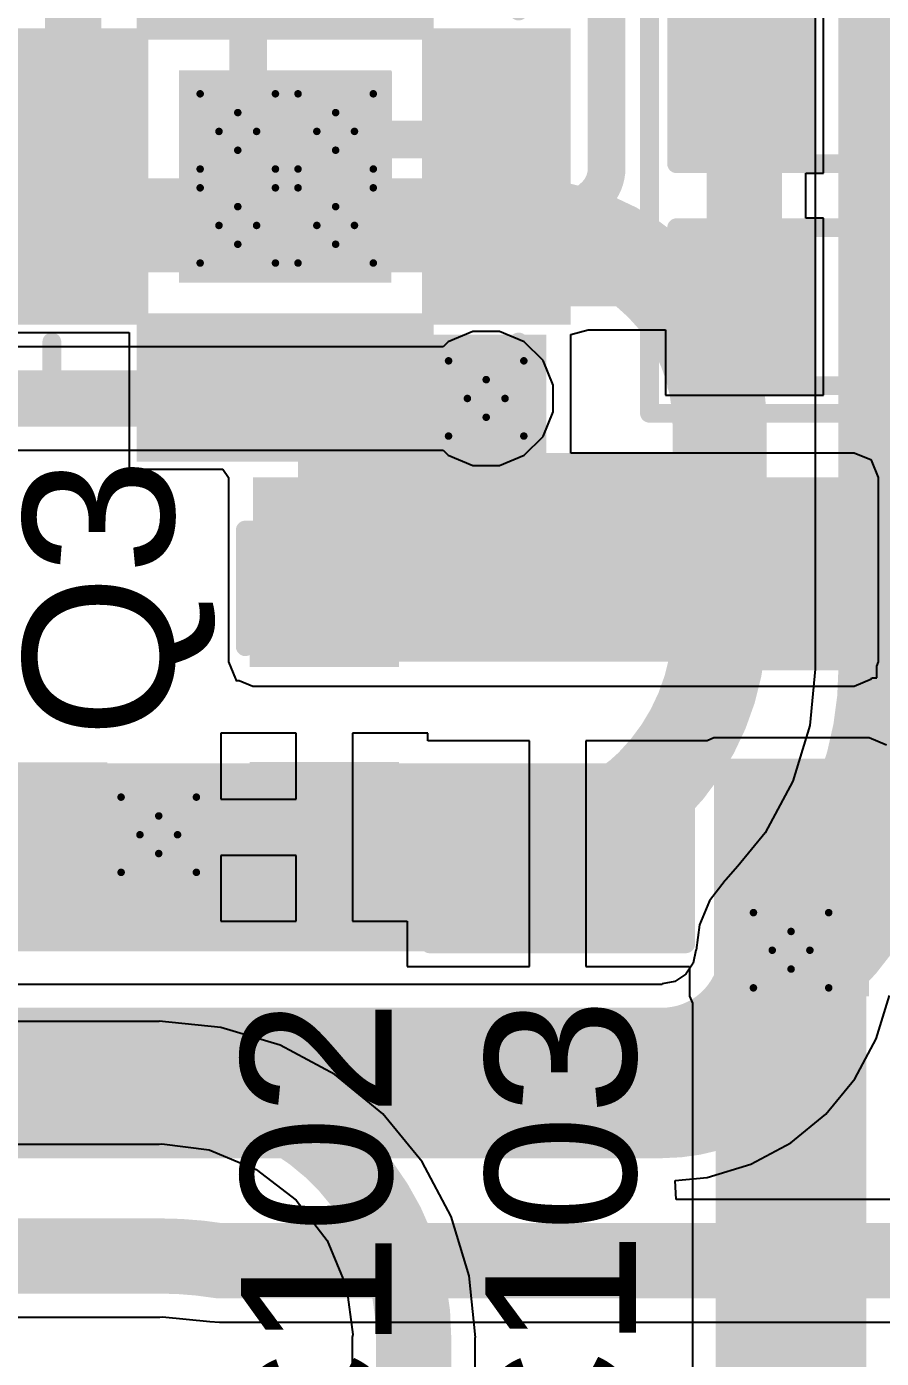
# Model space of a CAD drawing. Header units: inches. Extents: x -5 to 426, y -53 to 116.
# Drawn here: x 38.13 to 43.9, y -18.04 to -9.05 of the extents above; entities that cross this region are included whole.
import ezdxf

# ---------------------------------------------------------------- set-up
doc = ezdxf.new("R2010")
doc.units = ezdxf.units.IN
for name, color, linetype in [('Board Outline', 216, 'Continuous'), ('Bottom Layer', 5, 'Continuous'), ('Drill Drawing', 1, 'Continuous'), ('Top Layer', 1, 'Continuous'), ('Top Overlay', 2, 'Continuous'), ('Top Paste', 8, 'Continuous'), ('Top Solder', 216, 'Continuous'), ('Via Holes', 16, 'Continuous')]:
    doc.layers.add(name, color=color, linetype=linetype)
doc.styles.add('Arial', font='', dxfattribs={"height": 0.2})
doc.styles.get('Arial').set_extended_font_data('Arial')

# ---------------------------------------------------------------- blocks, each defined once
blk = doc.blocks.new('R___0603_9')
at = {"layer": 'Top Layer'}
for points in [[(-0.381, 0.4445), (-0.381, -0.4445), (-1.143, -0.4445), (-1.143, 0.4445)], [(1.143, 0.4445), (1.143, -0.4445), (0.381, -0.4445), (0.381, 0.4445)]]:
    blk.add_hatch(color=1, dxfattribs=at).paths.add_polyline_path(points)
at = {"layer": 'Top Paste'}
for points in [[(-0.381, 0.4445), (-0.381, -0.4445), (-1.143, -0.4445), (-1.143, 0.4445)], [(1.143, 0.4445), (1.143, -0.4445), (0.381, -0.4445), (0.381, 0.4445)]]:
    blk.add_hatch(color=8, dxfattribs=at).paths.add_polyline_path(points)
at = {"layer": 'Top Solder'}
for points in [[(-0.2794, 0.5461), (-0.2794, -0.5461), (-1.2446, -0.5461), (-1.2446, 0.5461)], [(1.2446, 0.5461), (1.2446, -0.5461), (0.2794, -0.5461), (0.2794, 0.5461)]]:
    blk.add_hatch(color=216, dxfattribs=at).paths.add_polyline_path(points)
at = {"layer": 'Top Overlay', "const_width": 0.127}
for points in [[(-1.2192, -0.5334), (-1.2192, 0.5334)], [(-1.2192, 0.5334), (1.2192, 0.5334)], [(1.2192, -0.5334), (1.2192, 0.5334)], [(-1.2192, -0.5334), (1.2192, -0.5334)]]:
    blk.add_lwpolyline(points, dxfattribs=at)
at = {"layer": 'Top Overlay', "const_width": 0.0635}
for points in [[(-1.25095, 0.5334, 1), (-1.18745, 0.5334, 1)], [(-1.25095, 0.5334, 1), (-1.18745, 0.5334, 1)], [(1.18745, 0.5334, 1), (1.25095, 0.5334, 1)], [(1.18745, 0.5334, 1), (1.25095, 0.5334, 1)], [(-1.25095, -0.5334, 1), (-1.18745, -0.5334, 1)], [(-1.25095, -0.5334, 1), (-1.18745, -0.5334, 1)], [(1.18745, -0.5334, 1), (1.25095, -0.5334, 1)], [(1.18745, -0.5334, 1), (1.25095, -0.5334, 1)]]:
    blk.add_lwpolyline(points, format="xyb", close=True, dxfattribs=at)
blk = doc.blocks.new('R___0603_10')
at = {"layer": 'Top Layer'}
for points in [[(-0.381, 0.4445), (-0.381, -0.4445), (-1.143, -0.4445), (-1.143, 0.4445)], [(1.143, 0.4445), (1.143, -0.4445), (0.381, -0.4445), (0.381, 0.4445)]]:
    blk.add_hatch(color=1, dxfattribs=at).paths.add_polyline_path(points)
at = {"layer": 'Top Paste'}
for points in [[(-0.381, 0.4445), (-0.381, -0.4445), (-1.143, -0.4445), (-1.143, 0.4445)], [(1.143, 0.4445), (1.143, -0.4445), (0.381, -0.4445), (0.381, 0.4445)]]:
    blk.add_hatch(color=8, dxfattribs=at).paths.add_polyline_path(points)
at = {"layer": 'Top Solder'}
for points in [[(-0.2794, 0.5461), (-0.2794, -0.5461), (-1.2446, -0.5461), (-1.2446, 0.5461)], [(1.2446, 0.5461), (1.2446, -0.5461), (0.2794, -0.5461), (0.2794, 0.5461)]]:
    blk.add_hatch(color=216, dxfattribs=at).paths.add_polyline_path(points)
at = {"layer": 'Top Overlay', "const_width": 0.127}
for points in [[(-1.2192, -0.5334), (-1.2192, 0.5334)], [(-1.2192, 0.5334), (1.2192, 0.5334)], [(1.2192, -0.5334), (1.2192, 0.5334)], [(-1.2192, -0.5334), (1.2192, -0.5334)]]:
    blk.add_lwpolyline(points, dxfattribs=at)
at = {"layer": 'Top Overlay', "const_width": 0.0635}
for points in [[(-1.25095, 0.5334, 1), (-1.18745, 0.5334, 1)], [(-1.25095, 0.5334, 1), (-1.18745, 0.5334, 1)], [(1.18745, 0.5334, 1), (1.25095, 0.5334, 1)], [(1.18745, 0.5334, 1), (1.25095, 0.5334, 1)], [(-1.25095, -0.5334, 1), (-1.18745, -0.5334, 1)], [(-1.25095, -0.5334, 1), (-1.18745, -0.5334, 1)], [(1.18745, -0.5334, 1), (1.25095, -0.5334, 1)], [(1.18745, -0.5334, 1), (1.25095, -0.5334, 1)]]:
    blk.add_lwpolyline(points, format="xyb", close=True, dxfattribs=at)
blk = doc.blocks.new('TQFN_16_EP_3_3__49')
at = {"layer": 'Top Layer'}
for points in [[(-0.6, 1.825), (-0.6, 1.025), (-0.9, 1.025), (-0.9, 1.825)], [(-0.1, 1.825), (-0.1, 1.025), (-0.4, 1.025), (-0.4, 1.825)], [(0.4, 1.825), (0.4, 1.025), (0.1, 1.025), (0.1, 1.825)], [(0.9, 1.825), (0.9, 1.025), (0.6, 1.025), (0.6, 1.825)], [(-1.825, 0.9), (-1.025, 0.9), (-1.025, 0.6), (-1.825, 0.6)], [(1.025, 0.9), (1.825, 0.9), (1.825, 0.6), (1.025, 0.6)], [(-0.615, 0.615), (0.615, 0.615), (0.615, -0.615), (-0.615, -0.615)], [(-1.825, 0.4), (-1.025, 0.4), (-1.025, 0.1), (-1.825, 0.1)], [(1.025, 0.4), (1.825, 0.4), (1.825, 0.1), (1.025, 0.1)], [(-1.825, -0.1), (-1.025, -0.1), (-1.025, -0.4), (-1.825, -0.4)], [(1.025, -0.1), (1.825, -0.1), (1.825, -0.4), (1.025, -0.4)], [(-1.825, -0.6), (-1.025, -0.6), (-1.025, -0.9), (-1.825, -0.9)], [(1.025, -0.6), (1.825, -0.6), (1.825, -0.9), (1.025, -0.9)], [(-0.9, -1.825), (-0.9, -1.025), (-0.6, -1.025), (-0.6, -1.825)], [(-0.4, -1.825), (-0.4, -1.025), (-0.1, -1.025), (-0.1, -1.825)], [(0.1, -1.825), (0.1, -1.025), (0.4, -1.025), (0.4, -1.825)], [(0.6, -1.825), (0.6, -1.025), (0.9, -1.025), (0.9, -1.825)]]:
    blk.add_hatch(color=1, dxfattribs=at).paths.add_polyline_path(points)
at = {"layer": 'Top Paste'}
for points in [[(-0.6, 1.825), (-0.6, 1.025), (-0.9, 1.025), (-0.9, 1.825)], [(-0.1, 1.825), (-0.1, 1.025), (-0.4, 1.025), (-0.4, 1.825)], [(0.4, 1.825), (0.4, 1.025), (0.1, 1.025), (0.1, 1.825)], [(0.9, 1.825), (0.9, 1.025), (0.6, 1.025), (0.6, 1.825)], [(-1.825, 0.9), (-1.025, 0.9), (-1.025, 0.6), (-1.825, 0.6)], [(1.025, 0.9), (1.825, 0.9), (1.825, 0.6), (1.025, 0.6)], [(-0.615, 0.615), (0.615, 0.615), (0.615, -0.615), (-0.615, -0.615)], [(-1.825, 0.4), (-1.025, 0.4), (-1.025, 0.1), (-1.825, 0.1)], [(1.025, 0.4), (1.825, 0.4), (1.825, 0.1), (1.025, 0.1)], [(-1.825, -0.1), (-1.025, -0.1), (-1.025, -0.4), (-1.825, -0.4)], [(1.025, -0.1), (1.825, -0.1), (1.825, -0.4), (1.025, -0.4)], [(-1.825, -0.6), (-1.025, -0.6), (-1.025, -0.9), (-1.825, -0.9)], [(1.025, -0.6), (1.825, -0.6), (1.825, -0.9), (1.025, -0.9)], [(-0.9, -1.825), (-0.9, -1.025), (-0.6, -1.025), (-0.6, -1.825)], [(-0.4, -1.825), (-0.4, -1.025), (-0.1, -1.025), (-0.1, -1.825)], [(0.1, -1.825), (0.1, -1.025), (0.4, -1.025), (0.4, -1.825)], [(0.6, -1.825), (0.6, -1.025), (0.9, -1.025), (0.9, -1.825)]]:
    blk.add_hatch(color=8, dxfattribs=at).paths.add_polyline_path(points)
at = {"layer": 'Top Solder'}
for points in [[(-0.4984, 1.9266), (-0.4984, 0.9234), (-1.0016, 0.9234), (-1.0016, 1.9266)], [(0.0016, 1.9266), (0.0016, 0.9234), (-0.5016, 0.9234), (-0.5016, 1.9266)], [(0.5016, 1.9266), (0.5016, 0.9234), (-0.0016, 0.9234), (-0.0016, 1.9266)], [(1.0016, 1.9266), (1.0016, 0.9234), (0.4984, 0.9234), (0.4984, 1.9266)], [(-1.9266, 1.0016), (-0.9234, 1.0016), (-0.9234, 0.4984), (-1.9266, 0.4984)], [(0.9234, 1.0016), (1.9266, 1.0016), (1.9266, 0.4984), (0.9234, 0.4984)], [(-0.7166, 0.7166), (0.7166, 0.7166), (0.7166, -0.7166), (-0.7166, -0.7166)], [(-1.9266, 0.5016), (-0.9234, 0.5016), (-0.9234, -0.0016), (-1.9266, -0.0016)], [(0.9234, 0.5016), (1.9266, 0.5016), (1.9266, -0.0016), (0.9234, -0.0016)], [(-1.9266, 0.0016), (-0.9234, 0.0016), (-0.9234, -0.5016), (-1.9266, -0.5016)], [(0.9234, 0.0016), (1.9266, 0.0016), (1.9266, -0.5016), (0.9234, -0.5016)], [(-1.9266, -0.4984), (-0.9234, -0.4984), (-0.9234, -1.0016), (-1.9266, -1.0016)], [(0.9234, -0.4984), (1.9266, -0.4984), (1.9266, -1.0016), (0.9234, -1.0016)], [(-1.0016, -1.9266), (-1.0016, -0.9234), (-0.4984, -0.9234), (-0.4984, -1.9266)], [(-0.5016, -1.9266), (-0.5016, -0.9234), (0.0016, -0.9234), (0.0016, -1.9266)], [(-0.0016, -1.9266), (-0.0016, -0.9234), (0.5016, -0.9234), (0.5016, -1.9266)], [(0.4984, -1.9266), (0.4984, -0.9234), (1.0016, -0.9234), (1.0016, -1.9266)]]:
    blk.add_hatch(color=216, dxfattribs=at).paths.add_polyline_path(points)
at = {"layer": 'Top Overlay', "const_width": 0.127}
for points in [[(-1.5748, 1.1176), (-1.5748, 1.5748)], [(-1.5748, 1.5748), (-1.143, 1.5748)], [(1.143, 1.5748), (1.5748, 1.5748)], [(1.5748, 1.1176), (1.5748, 1.5748)], [(-2.1082, 0.9144), (-1.9812, 0.7874)], [(-2.1082, 0.6604), (-2.1082, 0.9144)], [(-2.1082, 0.6604), (-1.9812, 0.7874)], [(-1.5748, -1.5748), (-1.5748, -1.1176)], [(1.5748, -1.5748), (1.5748, -1.1176)], [(-1.5748, -1.5748), (-1.143, -1.5748)], [(1.143, -1.5748), (1.5748, -1.5748)]]:
    blk.add_lwpolyline(points, dxfattribs=at)
at = {"layer": 'Top Overlay', "const_width": 0.0635}
for points in [[(-1.6065, 1.5748, 1), (-1.5431, 1.5748, 1)], [(-1.6065, 1.5748, 1), (-1.5431, 1.5748, 1)], [(-1.1747, 1.5748, 1), (-1.1113, 1.5748, 1)], [(1.1113, 1.5748, 1), (1.1748, 1.5748, 1)], [(1.5431, 1.5748, 1), (1.6066, 1.5748, 1)], [(1.5431, 1.5748, 1), (1.6066, 1.5748, 1)], [(-1.6065, 1.1176, 1), (-1.5431, 1.1176, 1)], [(1.5431, 1.1176, 1), (1.6066, 1.1176, 1)], [(-2.1399, 0.9144, 1), (-2.0764, 0.9144, 1)], [(-2.1399, 0.9144, 1), (-2.0764, 0.9144, 1)], [(-2.013, 0.7874, 1), (-1.9494, 0.7874, 1)], [(-2.013, 0.7874, 1), (-1.9494, 0.7874, 1)], [(-2.1399, 0.6604, 1), (-2.0764, 0.6604, 1)], [(-2.1399, 0.6604, 1), (-2.0764, 0.6604, 1)], [(-1.6065, -1.1176, 1), (-1.5431, -1.1176, 1)], [(1.5431, -1.1176, 1), (1.6066, -1.1176, 1)], [(-1.6065, -1.5748, 1), (-1.5431, -1.5748, 1)], [(-1.6065, -1.5748, 1), (-1.5431, -1.5748, 1)], [(-1.1747, -1.5748, 1), (-1.1113, -1.5748, 1)], [(1.1113, -1.5748, 1), (1.1748, -1.5748, 1)], [(1.5431, -1.5748, 1), (1.6066, -1.5748, 1)], [(1.5431, -1.5748, 1), (1.6066, -1.5748, 1)]]:
    blk.add_lwpolyline(points, format="xyb", close=True, dxfattribs=at)
blk = doc.blocks.new('IND_0603__1608_M_______60')
at = {"layer": 'Top Layer'}
for points in [[(-1, 0.4), (-0.4, 0.4), (-0.4, -0.4), (-1, -0.4)], [(0.4, 0.4), (1, 0.4), (1, -0.4), (0.4, -0.4)]]:
    blk.add_hatch(color=1, dxfattribs=at).paths.add_polyline_path(points)
at = {"layer": 'Top Paste'}
for points in [[(-1, 0.4), (-0.4, 0.4), (-0.4, -0.4), (-1, -0.4)], [(0.4, 0.4), (1, 0.4), (1, -0.4), (0.4, -0.4)]]:
    blk.add_hatch(color=8, dxfattribs=at).paths.add_polyline_path(points)
at = {"layer": 'Top Solder'}
for points in [[(-1.1016, 0.5016), (-0.2984, 0.5016), (-0.2984, -0.5016), (-1.1016, -0.5016)], [(0.2984, 0.5016), (1.1016, 0.5016), (1.1016, -0.5016), (0.2984, -0.5016)]]:
    blk.add_hatch(color=216, dxfattribs=at).paths.add_polyline_path(points)
at = {"layer": 'Top Overlay', "const_width": 0.127}
for points in [[(-0.2032, 0.4572), (0.2286, 0.4572)], [(-0.2032, -0.4572), (0.2286, -0.4572)]]:
    blk.add_lwpolyline(points, dxfattribs=at)
at = {"layer": 'Top Overlay', "const_width": 0.0635}
for points in [[(-0.2349, 0.4572, 1), (-0.1714, 0.4572, 1)], [(0.1968, 0.4572, 1), (0.2604, 0.4572, 1)], [(-0.2349, -0.4572, 1), (-0.1714, -0.4572, 1)], [(0.1968, -0.4572, 1), (0.2604, -0.4572, 1)]]:
    blk.add_lwpolyline(points, format="xyb", close=True, dxfattribs=at)
blk = doc.blocks.new('C___0805_62')
at = {"layer": 'Top Layer'}
for points in [[(-1.524, 0.762), (-0.508, 0.762), (-0.508, -0.762), (-1.524, -0.762)], [(0.508, 0.762), (1.524, 0.762), (1.524, -0.762), (0.508, -0.762)]]:
    blk.add_hatch(color=1, dxfattribs=at).paths.add_polyline_path(points)
at = {"layer": 'Top Paste'}
for points in [[(-1.524, 0.762), (-0.508, 0.762), (-0.508, -0.762), (-1.524, -0.762)], [(0.508, 0.762), (1.524, 0.762), (1.524, -0.762), (0.508, -0.762)]]:
    blk.add_hatch(color=8, dxfattribs=at).paths.add_polyline_path(points)
at = {"layer": 'Top Solder'}
for points in [[(-1.594, 0.832), (-0.438, 0.832), (-0.438, -0.832), (-1.594, -0.832)], [(0.438, 0.832), (1.594, 0.832), (1.594, -0.832), (0.438, -0.832)]]:
    blk.add_hatch(color=216, dxfattribs=at).paths.add_polyline_path(points)
at = {"layer": 'Top Overlay', "const_width": 0.127}
for points in [[(-1.6256, 0.8636), (-0.6096, 0.8636)], [(-1.6256, 0.8636), (-1.6256, -0.8636)], [(0.6096, 0.8636), (1.6256, 0.8636)], [(1.6256, 0.8636), (1.6256, -0.8636)], [(-1.6256, -0.8636), (-0.6096, -0.8636)], [(0.6096, -0.8636), (1.6256, -0.8636)]]:
    blk.add_lwpolyline(points, dxfattribs=at)
at = {"layer": 'Top Overlay', "const_width": 0.0635}
for points in [[(-1.6574, 0.8636, 1), (-1.5938, 0.8636, 1)], [(-1.6574, 0.8636, 1), (-1.5938, 0.8636, 1)], [(-0.6413, 0.8636, 1), (-0.5778, 0.8636, 1)], [(0.5778, 0.8636, 1), (0.6413, 0.8636, 1)], [(1.5938, 0.8636, 1), (1.6574, 0.8636, 1)], [(1.5938, 0.8636, 1), (1.6574, 0.8636, 1)], [(-1.6574, -0.8636, 1), (-1.5938, -0.8636, 1)], [(-1.6574, -0.8636, 1), (-1.5938, -0.8636, 1)], [(-0.6413, -0.8636, 1), (-0.5778, -0.8636, 1)], [(0.5778, -0.8636, 1), (0.6413, -0.8636, 1)], [(1.5938, -0.8636, 1), (1.6574, -0.8636, 1)], [(1.5938, -0.8636, 1), (1.6574, -0.8636, 1)]]:
    blk.add_lwpolyline(points, format="xyb", close=True, dxfattribs=at)
blk = doc.blocks.new('C___0603_63')
at = {"layer": 'Top Layer'}
for points in [[(-0.381, 0.4445), (-0.381, -0.4445), (-1.143, -0.4445), (-1.143, 0.4445)], [(1.143, 0.4445), (1.143, -0.4445), (0.381, -0.4445), (0.381, 0.4445)]]:
    blk.add_hatch(color=1, dxfattribs=at).paths.add_polyline_path(points)
at = {"layer": 'Top Paste'}
for points in [[(-0.381, 0.4445), (-0.381, -0.4445), (-1.143, -0.4445), (-1.143, 0.4445)], [(1.143, 0.4445), (1.143, -0.4445), (0.381, -0.4445), (0.381, 0.4445)]]:
    blk.add_hatch(color=8, dxfattribs=at).paths.add_polyline_path(points)
at = {"layer": 'Top Solder'}
for points in [[(-0.321, 0.5045), (-0.321, -0.5045), (-1.203, -0.5045), (-1.203, 0.5045)], [(1.203, 0.5045), (1.203, -0.5045), (0.321, -0.5045), (0.321, 0.5045)]]:
    blk.add_hatch(color=216, dxfattribs=at).paths.add_polyline_path(points)
at = {"layer": 'Top Overlay', "const_width": 0.127}
for points in [[(-1.2446, 0.5334), (-1.2446, -0.5334)], [(-1.2446, 0.5334), (-0.4572, 0.5334)], [(0.4572, 0.5334), (1.2446, 0.5334)], [(1.2446, 0.5334), (1.2446, -0.5334)], [(-1.2446, -0.5334), (-0.4572, -0.5334)], [(0.4572, -0.5334), (1.2446, -0.5334)]]:
    blk.add_lwpolyline(points, dxfattribs=at)
at = {"layer": 'Top Overlay', "const_width": 0.0635}
for points in [[(-1.2764, 0.5334, 1), (-1.2128, 0.5334, 1)], [(-1.2764, 0.5334, 1), (-1.2128, 0.5334, 1)], [(-0.4889, 0.5334, 1), (-0.4254, 0.5334, 1)], [(0.4254, 0.5334, 1), (0.4889, 0.5334, 1)], [(1.2128, 0.5334, 1), (1.2764, 0.5334, 1)], [(1.2128, 0.5334, 1), (1.2764, 0.5334, 1)], [(-1.2764, -0.5334, 1), (-1.2128, -0.5334, 1)], [(-1.2764, -0.5334, 1), (-1.2128, -0.5334, 1)], [(-0.4889, -0.5334, 1), (-0.4254, -0.5334, 1)], [(0.4254, -0.5334, 1), (0.4889, -0.5334, 1)], [(1.2128, -0.5334, 1), (1.2764, -0.5334, 1)], [(1.2128, -0.5334, 1), (1.2764, -0.5334, 1)]]:
    blk.add_lwpolyline(points, format="xyb", close=True, dxfattribs=at)

msp = doc.modelspace()

# ---------------------------------------------------------------- hatches: boundary and pattern name
at = {"layer": 'Bottom Layer'}
msp.add_hatch(color=5, dxfattribs=at).paths.add_polyline_path([(39.2501, -10.6946), (40.5963, -10.6946), (40.5963, -9.3484), (39.2501, -9.3484)])
h = msp.add_hatch(color=5, dxfattribs=at)
edge = h.paths.add_edge_path()
edge.add_arc((39.5549, -9.7548), 0.3, 0, 360)
h = msp.add_hatch(color=5, dxfattribs=at)
edge = h.paths.add_edge_path()
edge.add_arc((40.2153, -9.7548), 0.3, 0, 360)
h = msp.add_hatch(color=5, dxfattribs=at)
edge = h.paths.add_edge_path()
edge.add_arc((39.5549, -10.3898), 0.3, 0, 360)
h = msp.add_hatch(color=5, dxfattribs=at)
edge = h.paths.add_edge_path()
edge.add_arc((40.2153, -10.3898), 0.3, 0, 360)
h = msp.add_hatch(color=5, dxfattribs=at)
edge = h.paths.add_edge_path()
edge.add_arc((41.2313, -11.5582), 0.3, 0, 360)
h = msp.add_hatch(color=5, dxfattribs=at)
edge = h.paths.add_edge_path()
edge.add_arc((39.0215, -14.5046), 0.3, 0, 360)
h = msp.add_hatch(color=5, dxfattribs=at)
edge = h.paths.add_edge_path()
edge.add_arc((43.2887, -15.2847), 0.3, 0, 360)
at = {"layer": 'Top Layer'}
h = msp.add_hatch(color=1, dxfattribs=at)
edge = h.paths.add_edge_path()
edge.add_arc((39.5549, -9.7548), 0.3, 0, 360)
h = msp.add_hatch(color=1, dxfattribs=at)
edge = h.paths.add_edge_path()
edge.add_arc((40.2153, -9.7548), 0.3, 0, 360)
h = msp.add_hatch(color=1, dxfattribs=at)
edge = h.paths.add_edge_path()
edge.add_arc((39.5549, -10.3898), 0.3, 0, 360)
h = msp.add_hatch(color=1, dxfattribs=at)
edge = h.paths.add_edge_path()
edge.add_arc((40.2153, -10.3898), 0.3, 0, 360)
for points in [[(39.9613, -13.3362), (41.6377, -13.3362), (41.6377, -11.1264), (39.9613, -11.1264)], [(43.7141, -13.3362), (43.7141, -12.0916), (39.6565, -12.0916), (39.6565, -13.3362)], [(38.6747, -15.2847), (38.6747, -14.0147), (36.6339, -14.0147), (36.6339, -15.2847)], [(42.5013, -15.292), (42.5013, -14.022), (37.2435, -14.022), (37.2435, -15.292)], [(42.7685, -15.5956), (43.815, -15.5956), (43.815, -14.0156), (42.7685, -14.0156)]]:
    msp.add_hatch(color=1, dxfattribs=at).paths.add_polyline_path(points)
h = msp.add_hatch(color=1, dxfattribs=at)
edge = h.paths.add_edge_path()
edge.add_arc((41.2313, -11.5582), 0.3, 0, 360)
h = msp.add_hatch(color=1, dxfattribs=at)
edge = h.paths.add_edge_path()
edge.add_arc((39.0215, -14.5046), 0.3, 0, 360)
h = msp.add_hatch(color=1, dxfattribs=at)
edge = h.paths.add_edge_path()
edge.add_arc((43.2887, -15.2847), 0.3, 0, 360)
at = {"layer": 'Via Holes'}
h = msp.add_hatch(color=7, dxfattribs=at)
edge = h.paths.add_edge_path()
edge.add_arc((39.5549, -9.7548), 0.15, 0, 360)
h = msp.add_hatch(color=7, dxfattribs=at)
edge = h.paths.add_edge_path()
edge.add_arc((40.2153, -9.7548), 0.15, 0, 360)
h = msp.add_hatch(color=7, dxfattribs=at)
edge = h.paths.add_edge_path()
edge.add_arc((39.5549, -10.3898), 0.15, 0, 360)
h = msp.add_hatch(color=7, dxfattribs=at)
edge = h.paths.add_edge_path()
edge.add_arc((40.2153, -10.3898), 0.15, 0, 360)
h = msp.add_hatch(color=7, dxfattribs=at)
edge = h.paths.add_edge_path()
edge.add_arc((41.2313, -11.5582), 0.15, 0, 360)
h = msp.add_hatch(color=7, dxfattribs=at)
edge = h.paths.add_edge_path()
edge.add_arc((39.0215, -14.5046), 0.15, 0, 360)
h = msp.add_hatch(color=7, dxfattribs=at)
edge = h.paths.add_edge_path()
edge.add_arc((43.2887, -15.2847), 0.15, 0, 360)

# ---------------------------------------------------------------- linework, layer by layer
at = {"layer": 'Board Outline', "const_width": 0.254}
msp.add_lwpolyline([(49.7725, 6.3481, -1.144567), (-0.2979, -38.4414)], format="xyb", dxfattribs=at)
at = {"layer": 'Bottom Layer'}
for p, q in [((43.4506, -8.4091), (43.4506, -13.374)), ((41.1413, -11.1058), (40.975, -11.1747)), ((41.3213, -11.1058), (41.1413, -11.1058)), ((41.4875, -11.1747), (41.3213, -11.1058)), ((40.9411, -11.2086), (36.4713, -11.2086)), ((40.975, -11.1747), (40.9411, -11.2086)), ((41.6148, -11.3019), (41.4875, -11.1747)), ((41.6837, -11.4682), (41.6148, -11.3019)), ((41.6837, -11.6482), (41.6837, -11.4682)), ((41.6148, -11.8144), (41.6837, -11.6482)), ((41.4875, -11.9417), (41.6148, -11.8144)), ((36.4713, -11.9078), (40.9411, -11.9078)), ((40.9411, -11.9078), (40.975, -11.9417)), ((40.975, -11.9417), (41.1413, -12.0106)), ((41.3213, -12.0106), (41.4875, -11.9417)), ((41.1413, -12.0106), (41.3213, -12.0106)), ((43.4521, -13.3856), (43.4146, -13.7665)), ((43.4506, -13.374), (43.4521, -13.3856)), ((43.4146, -13.7665), (43.3001, -14.1439)), ((43.3001, -14.1439), (43.1142, -14.4917)), ((43.1142, -14.4917), (42.9293, -14.717)), ((42.9293, -14.717), (42.8483, -14.8095)), ((42.843, -14.8136), (42.7371, -14.9516)), ((42.8483, -14.8095), (42.843, -14.8136)), ((42.7371, -14.9516), (42.6706, -15.1122)), ((42.6706, -15.1122), (42.6479, -15.2846)), ((42.6453, -15.2847), (42.628, -15.3718)), ((42.6478, -15.2847), (42.6453, -15.2847)), ((42.6479, -15.2846), (42.6478, -15.2847)), ((42.628, -15.3718), (42.5787, -15.4456)), ((42.5787, -15.4456), (42.5049, -15.4949)), ((42.4178, -15.5149), (35.6286, -15.5149)), ((42.5049, -15.4949), (42.4178, -15.5123)), ((42.4178, -15.5123), (42.4178, -15.5149)), ((43.8629, -15.8833), (43.9519, -15.5899)), ((43.7184, -16.1537), (43.8629, -15.8833)), ((43.5239, -16.3908), (43.7184, -16.1537)), ((43.2868, -16.5853), (43.5239, -16.3908)), ((43.0164, -16.7298), (43.2868, -16.5853)), ((42.723, -16.8189), (43.0164, -16.7298)), ((42.5062, -16.8402), (42.723, -16.8189)), ((42.5124, -16.9672), (42.5062, -16.8402)), ((44.2808, -16.9672), (42.5124, -16.9672)), ((34.8366, -17.7637), (39.0289, -17.7637)), ((39.0289, -17.7637), (39.0475, -17.7601)), ((39.0475, -17.7601), (39.3661, -17.7914)), ((39.3661, -17.7914), (39.3661, -17.7914)), ((39.3661, -17.7914), (39.432, -17.7959)), ((39.432, -17.7959), (39.4878, -17.7959)), ((39.4878, -17.7959), (44.2808, -17.7959))]:
    msp.add_line(p, q, dxfattribs=at)
for points, const_width in [([(44.1167, -13.374), (44.1167, -8.4091)], 1.016), ([(38.4742, -10.3898), (39.5549, -10.3898)], 0.635), ([(40.2153, -10.3898), (41.4599, -10.3898)], 0.635), ([(36.4713, -11.5582), (41.2313, -11.5582)], 0.381), ([(42.8061, -13.0706), (42.8061, -11.7319)], 0.635), ([(39.0215, -14.5046), (41.5517, -14.5046)], 0.635), ([(35.6286, -16.181), (42.4178, -16.181)], 1.016), ([(34.8366, -17.3494), (39.0289, -17.3494)], 0.508), ([(39.432, -17.3816), (39.432, -17.3816)], 0.508), ([(39.432, -17.3816), (44.2808, -17.3816)], 0.508)]:
    msp.add_lwpolyline(points, dxfattribs=dict(at, const_width=const_width))
for points, const_width in [([(38.4742, -10.3898, -0.401219), (36.9539, -8.8001)], 0.635), ([(41.4599, -10.3898, -0.198912), (42.4138, -10.7849)], 0.635), ([(42.4138, -10.7849, -0.198912), (42.8061, -11.7319)], 0.635), ([(42.8061, -13.0706, -0.198912), (42.3489, -14.1744)], 0.635), ([(44.1167, -13.374, -0.201526), (43.314, -15.2846)], 1.016), ([(42.3489, -14.1744, -0.198912), (41.5517, -14.5046)], 0.635), ([(43.3141, -15.2847, -0.414214), (42.4178, -16.181)], 1.016), ([(39.0289, -17.3494, -0.039866), (39.432, -17.3816)], 0.508)]:
    msp.add_lwpolyline(points, format="xyb", dxfattribs=dict(at, const_width=const_width))
for points, const_width in [([(38.3155, -10.3898, 1), (38.633, -10.3898, 1)], 0.3175), ([(38.3155, -10.3898, 1), (38.633, -10.3898, 1)], 0.3175), ([(39.3961, -10.3898, 1), (39.7136, -10.3898, 1)], 0.3175), ([(40.0565, -10.3898, 1), (40.374, -10.3898, 1)], 0.3175), ([(41.3011, -10.3898, 1), (41.6186, -10.3898, 1)], 0.3175), ([(41.3011, -10.3898, 1), (41.6186, -10.3898, 1)], 0.3175), ([(42.2551, -10.7849, 1), (42.5726, -10.7849, 1)], 0.3175), ([(42.2551, -10.7849, 1), (42.5726, -10.7849, 1)], 0.3175), ([(41.136, -11.5582, 1), (41.3265, -11.5582, 1)], 0.1905), ([(42.6473, -11.7319, 1), (42.9648, -11.7319, 1)], 0.3175), ([(42.6473, -11.7319, 1), (42.9648, -11.7319, 1)], 0.3175), ([(42.6473, -13.0706, 1), (42.9648, -13.0706, 1)], 0.3175), ([(42.6473, -13.0706, 1), (42.9648, -13.0706, 1)], 0.3175), ([(43.8627, -13.374, 1), (44.3707, -13.374, 1)], 0.508), ([(43.8627, -13.374, 1), (44.3707, -13.374, 1)], 0.508), ([(42.1901, -14.1744, 1), (42.5076, -14.1744, 1)], 0.3175), ([(42.1901, -14.1744, 1), (42.5076, -14.1744, 1)], 0.3175), ([(38.8627, -14.5046, 1), (39.1802, -14.5046, 1)], 0.3175), ([(41.3929, -14.5046, 1), (41.7104, -14.5046, 1)], 0.3175), ([(41.3929, -14.5046, 1), (41.7104, -14.5046, 1)], 0.3175), ([(43.06, -15.2846, 1), (43.568, -15.2846, 1)], 0.508), ([(43.0601, -15.2847, 1), (43.5681, -15.2847, 1)], 0.508), ([(42.1638, -16.181, 1), (42.6718, -16.181, 1)], 0.508), ([(42.1638, -16.181, 1), (42.6718, -16.181, 1)], 0.508), ([(38.9019, -17.3494, 1), (39.1559, -17.3494, 1)], 0.254), ([(38.9019, -17.3494, 1), (39.1559, -17.3494, 1)], 0.254), ([(39.305, -17.3816, 1), (39.559, -17.3816, 1)], 0.254), ([(39.305, -17.3816, 1), (39.559, -17.3816, 1)], 0.254), ([(39.305, -17.3816, 1), (39.559, -17.3816, 1)], 0.254), ([(39.305, -17.3816, 1), (39.559, -17.3816, 1)], 0.254)]:
    msp.add_lwpolyline(points, format="xyb", close=True, dxfattribs=dict(at, const_width=const_width))
at = {"layer": 'Drill Drawing', "const_width": 0.0508}
for points in [[(39.3009, -9.5008), (39.5549, -9.6278)], [(39.3009, -9.5008), (39.4279, -9.7548)], [(39.5549, -9.6278), (39.8089, -9.5008)], [(39.6819, -9.7548), (39.8089, -9.5008)], [(39.9613, -9.5008), (40.2153, -9.6278)], [(39.9613, -9.5008), (40.0883, -9.7548)], [(40.2153, -9.6278), (40.4693, -9.5008)], [(40.3423, -9.7548), (40.4693, -9.5008)], [(39.3009, -10.0088), (39.4279, -9.7548)], [(39.6819, -9.7548), (39.8089, -10.0088)], [(39.9613, -10.0088), (40.0883, -9.7548)], [(40.3423, -9.7548), (40.4693, -10.0088)], [(39.3009, -10.0088), (39.5549, -9.8818)], [(39.5549, -9.8818), (39.8089, -10.0088)], [(39.9613, -10.0088), (40.2153, -9.8818)], [(40.2153, -9.8818), (40.4693, -10.0088)], [(39.3009, -10.1358), (39.5549, -10.2628)], [(39.3009, -10.1358), (39.4279, -10.3898)], [(39.5549, -10.2628), (39.8089, -10.1358)], [(39.6819, -10.3898), (39.8089, -10.1358)], [(39.9613, -10.1358), (40.2153, -10.2628)], [(39.9613, -10.1358), (40.0883, -10.3898)], [(40.2153, -10.2628), (40.4693, -10.1358)], [(40.3423, -10.3898), (40.4693, -10.1358)], [(39.3009, -10.6438), (39.4279, -10.3898)], [(39.6819, -10.3898), (39.8089, -10.6438)], [(39.9613, -10.6438), (40.0883, -10.3898)], [(40.3423, -10.3898), (40.4693, -10.6438)], [(39.3009, -10.6438), (39.5549, -10.5168)], [(39.5549, -10.5168), (39.8089, -10.6438)], [(39.9613, -10.6438), (40.2153, -10.5168)], [(40.2153, -10.5168), (40.4693, -10.6438)], [(40.9773, -11.3042), (41.2313, -11.4312)], [(40.9773, -11.3042), (41.1043, -11.5582)], [(41.2313, -11.4312), (41.4853, -11.3042)], [(41.3583, -11.5582), (41.4853, -11.3042)], [(40.9773, -11.8122), (41.1043, -11.5582)], [(41.3583, -11.5582), (41.4853, -11.8122)], [(40.9773, -11.8122), (41.2313, -11.6852)], [(41.2313, -11.6852), (41.4853, -11.8122)], [(38.7675, -14.2506), (39.0215, -14.3776)], [(38.7675, -14.2506), (38.8945, -14.5046)], [(39.0215, -14.3776), (39.2755, -14.2506)], [(39.1485, -14.5046), (39.2755, -14.2506)], [(38.7675, -14.7586), (38.8945, -14.5046)], [(39.1485, -14.5046), (39.2755, -14.7586)], [(38.7675, -14.7586), (39.0215, -14.6316)], [(39.0215, -14.6316), (39.2755, -14.7586)], [(43.0347, -15.0307), (43.2887, -15.1577)], [(43.0347, -15.0307), (43.1617, -15.2847)], [(43.2887, -15.1577), (43.5427, -15.0307)], [(43.4157, -15.2847), (43.5427, -15.0307)], [(43.0347, -15.5387), (43.1617, -15.2847)], [(43.4157, -15.2847), (43.5427, -15.5387)], [(43.0347, -15.5387), (43.2887, -15.4117)], [(43.2887, -15.4117), (43.5427, -15.5387)]]:
    msp.add_lwpolyline(points, dxfattribs=at)
at = {"layer": 'Drill Drawing', "const_width": 0.0254}
for points in [[(39.2882, -9.5008, 1), (39.3136, -9.5008, 1)], [(39.2882, -9.5008, 1), (39.3136, -9.5008, 1)], [(39.7962, -9.5008, 1), (39.8216, -9.5008, 1)], [(39.7962, -9.5008, 1), (39.8216, -9.5008, 1)], [(39.9486, -9.5008, 1), (39.974, -9.5008, 1)], [(39.9486, -9.5008, 1), (39.974, -9.5008, 1)], [(40.4566, -9.5008, 1), (40.482, -9.5008, 1)], [(40.4566, -9.5008, 1), (40.482, -9.5008, 1)], [(39.5422, -9.6278, 1), (39.5676, -9.6278, 1)], [(39.5422, -9.6278, 1), (39.5676, -9.6278, 1)], [(40.2026, -9.6278, 1), (40.228, -9.6278, 1)], [(40.2026, -9.6278, 1), (40.228, -9.6278, 1)], [(39.4152, -9.7548, 1), (39.4406, -9.7548, 1)], [(39.4152, -9.7548, 1), (39.4406, -9.7548, 1)], [(39.6692, -9.7548, 1), (39.6946, -9.7548, 1)], [(39.6692, -9.7548, 1), (39.6946, -9.7548, 1)], [(40.0756, -9.7548, 1), (40.101, -9.7548, 1)], [(40.0756, -9.7548, 1), (40.101, -9.7548, 1)], [(40.3296, -9.7548, 1), (40.355, -9.7548, 1)], [(40.3296, -9.7548, 1), (40.355, -9.7548, 1)], [(39.5422, -9.8818, 1), (39.5676, -9.8818, 1)], [(39.5422, -9.8818, 1), (39.5676, -9.8818, 1)], [(40.2026, -9.8818, 1), (40.228, -9.8818, 1)], [(40.2026, -9.8818, 1), (40.228, -9.8818, 1)], [(39.2882, -10.0088, 1), (39.3136, -10.0088, 1)], [(39.2882, -10.0088, 1), (39.3136, -10.0088, 1)], [(39.7962, -10.0088, 1), (39.8216, -10.0088, 1)], [(39.7962, -10.0088, 1), (39.8216, -10.0088, 1)], [(39.9486, -10.0088, 1), (39.974, -10.0088, 1)], [(39.9486, -10.0088, 1), (39.974, -10.0088, 1)], [(40.4566, -10.0088, 1), (40.482, -10.0088, 1)], [(40.4566, -10.0088, 1), (40.482, -10.0088, 1)], [(39.2882, -10.1358, 1), (39.3136, -10.1358, 1)], [(39.2882, -10.1358, 1), (39.3136, -10.1358, 1)], [(39.7962, -10.1358, 1), (39.8216, -10.1358, 1)], [(39.7962, -10.1358, 1), (39.8216, -10.1358, 1)], [(39.9486, -10.1358, 1), (39.974, -10.1358, 1)], [(39.9486, -10.1358, 1), (39.974, -10.1358, 1)], [(40.4566, -10.1358, 1), (40.482, -10.1358, 1)], [(40.4566, -10.1358, 1), (40.482, -10.1358, 1)], [(39.5422, -10.2628, 1), (39.5676, -10.2628, 1)], [(39.5422, -10.2628, 1), (39.5676, -10.2628, 1)], [(40.2026, -10.2628, 1), (40.228, -10.2628, 1)], [(40.2026, -10.2628, 1), (40.228, -10.2628, 1)], [(39.4152, -10.3898, 1), (39.4406, -10.3898, 1)], [(39.4152, -10.3898, 1), (39.4406, -10.3898, 1)], [(39.6692, -10.3898, 1), (39.6946, -10.3898, 1)], [(39.6692, -10.3898, 1), (39.6946, -10.3898, 1)], [(40.0756, -10.3898, 1), (40.101, -10.3898, 1)], [(40.0756, -10.3898, 1), (40.101, -10.3898, 1)], [(40.3296, -10.3898, 1), (40.355, -10.3898, 1)], [(40.3296, -10.3898, 1), (40.355, -10.3898, 1)], [(39.5422, -10.5168, 1), (39.5676, -10.5168, 1)], [(39.5422, -10.5168, 1), (39.5676, -10.5168, 1)], [(40.2026, -10.5168, 1), (40.228, -10.5168, 1)], [(40.2026, -10.5168, 1), (40.228, -10.5168, 1)], [(39.2882, -10.6438, 1), (39.3136, -10.6438, 1)], [(39.2882, -10.6438, 1), (39.3136, -10.6438, 1)], [(39.7962, -10.6438, 1), (39.8216, -10.6438, 1)], [(39.7962, -10.6438, 1), (39.8216, -10.6438, 1)], [(39.9486, -10.6438, 1), (39.974, -10.6438, 1)], [(39.9486, -10.6438, 1), (39.974, -10.6438, 1)], [(40.4566, -10.6438, 1), (40.482, -10.6438, 1)], [(40.4566, -10.6438, 1), (40.482, -10.6438, 1)], [(40.9646, -11.3042, 1), (40.99, -11.3042, 1)], [(40.9646, -11.3042, 1), (40.99, -11.3042, 1)], [(41.4726, -11.3042, 1), (41.498, -11.3042, 1)], [(41.4726, -11.3042, 1), (41.498, -11.3042, 1)], [(41.2186, -11.4312, 1), (41.244, -11.4312, 1)], [(41.2186, -11.4312, 1), (41.244, -11.4312, 1)], [(41.0916, -11.5582, 1), (41.117, -11.5582, 1)], [(41.0916, -11.5582, 1), (41.117, -11.5582, 1)], [(41.3456, -11.5582, 1), (41.371, -11.5582, 1)], [(41.3456, -11.5582, 1), (41.371, -11.5582, 1)], [(41.2186, -11.6852, 1), (41.244, -11.6852, 1)], [(41.2186, -11.6852, 1), (41.244, -11.6852, 1)], [(40.9646, -11.8122, 1), (40.99, -11.8122, 1)], [(40.9646, -11.8122, 1), (40.99, -11.8122, 1)], [(41.4726, -11.8122, 1), (41.498, -11.8122, 1)], [(41.4726, -11.8122, 1), (41.498, -11.8122, 1)], [(38.7548, -14.2506, 1), (38.7802, -14.2506, 1)], [(38.7548, -14.2506, 1), (38.7802, -14.2506, 1)], [(39.2628, -14.2506, 1), (39.2882, -14.2506, 1)], [(39.2628, -14.2506, 1), (39.2882, -14.2506, 1)], [(39.0088, -14.3776, 1), (39.0342, -14.3776, 1)], [(39.0088, -14.3776, 1), (39.0342, -14.3776, 1)], [(38.8818, -14.5046, 1), (38.9072, -14.5046, 1)], [(38.8818, -14.5046, 1), (38.9072, -14.5046, 1)], [(39.1358, -14.5046, 1), (39.1612, -14.5046, 1)], [(39.1358, -14.5046, 1), (39.1612, -14.5046, 1)], [(39.0088, -14.6316, 1), (39.0342, -14.6316, 1)], [(39.0088, -14.6316, 1), (39.0342, -14.6316, 1)], [(38.7548, -14.7586, 1), (38.7802, -14.7586, 1)], [(38.7548, -14.7586, 1), (38.7802, -14.7586, 1)], [(39.2628, -14.7586, 1), (39.2882, -14.7586, 1)], [(39.2628, -14.7586, 1), (39.2882, -14.7586, 1)], [(43.022, -15.0307, 1), (43.0474, -15.0307, 1)], [(43.022, -15.0307, 1), (43.0474, -15.0307, 1)], [(43.53, -15.0307, 1), (43.5554, -15.0307, 1)], [(43.53, -15.0307, 1), (43.5554, -15.0307, 1)], [(43.276, -15.1577, 1), (43.3014, -15.1577, 1)], [(43.276, -15.1577, 1), (43.3014, -15.1577, 1)], [(43.149, -15.2847, 1), (43.1744, -15.2847, 1)], [(43.149, -15.2847, 1), (43.1744, -15.2847, 1)], [(43.403, -15.2847, 1), (43.4284, -15.2847, 1)], [(43.403, -15.2847, 1), (43.4284, -15.2847, 1)], [(43.276, -15.4117, 1), (43.3014, -15.4117, 1)], [(43.276, -15.4117, 1), (43.3014, -15.4117, 1)], [(43.022, -15.5387, 1), (43.0474, -15.5387, 1)], [(43.022, -15.5387, 1), (43.0474, -15.5387, 1)], [(43.53, -15.5387, 1), (43.5554, -15.5387, 1)], [(43.53, -15.5387, 1), (43.5554, -15.5387, 1)]]:
    msp.add_lwpolyline(points, format="xyb", close=True, dxfattribs=at)
at = {"layer": 'Top Layer'}
for p, q in [((43.5071, -10.0367), (43.5071, -8.8429)), ((43.388, -10.3415), (43.388, -10.0367)), ((43.388, -10.0367), (43.5071, -10.0367)), ((43.5071, -10.3415), (43.388, -10.3415)), ((43.5071, -11.5353), (43.5071, -10.3415)), ((37.8975, -11.1118), (38.8225, -11.1118)), ((38.8225, -11.1118), (38.8225, -12.0368)), ((41.8026, -11.1264), (41.92, -11.0943)), ((41.8026, -11.9266), (41.8026, -11.1264)), ((41.92, -11.0943), (42.4403, -11.0943)), ((42.4403, -11.0943), (42.4403, -11.5353)), ((42.4403, -11.5353), (43.5071, -11.5353)), ((43.7141, -11.9266), (41.8026, -11.9266)), ((43.8307, -11.9749), (43.7141, -11.9266)), ((38.8225, -12.0368), (39.4549, -12.0368)), ((39.4549, -12.0368), (39.4915, -12.0916)), ((43.879, -12.0916), (43.8307, -11.9749)), ((39.4915, -12.0916), (39.4915, -13.3362)), ((43.879, -13.3362), (43.879, -12.0916)), ((39.4915, -13.3362), (39.5398, -13.4528)), ((43.8665, -13.3665), (43.879, -13.3362)), ((43.8665, -13.4442), (43.8665, -13.3665)), ((39.5398, -13.4528), (39.5422, -13.4538)), ((39.5422, -13.4538), (39.5422, -13.4632)), ((39.5422, -13.4632), (39.5648, -13.4632)), ((39.5648, -13.4632), (39.6565, -13.5011)), ((43.7141, -13.5011), (43.8307, -13.4528)), ((43.8307, -13.4528), (43.8343, -13.4442)), ((43.8343, -13.4442), (43.8665, -13.4442)), ((39.6565, -13.5011), (43.7141, -13.5011)), ((39.9486, -13.8188), (39.4406, -13.8188)), ((39.4406, -13.8188), (39.4406, -14.2633)), ((39.9486, -14.2633), (39.9486, -13.8188)), ((40.8376, -13.8188), (40.3296, -13.8188)), ((40.3296, -13.8188), (40.3296, -14.4538)), ((40.8376, -13.8696), (40.8376, -13.8188)), ((41.5234, -13.8696), (40.8376, -13.8696)), ((41.5234, -14.6316), (41.5234, -13.8696)), ((42.7227, -13.8696), (41.9044, -13.8696)), ((41.9044, -13.8696), (41.9044, -14.6316)), ((42.7685, -13.8506), (42.7227, -13.8696)), ((43.815, -13.8506), (42.7685, -13.8506)), ((43.9316, -13.8989), (43.815, -13.8506)), ((39.4406, -14.2633), (39.9486, -14.2633)), ((40.3296, -14.4538), (40.3296, -15.0888)), ((39.9486, -14.6443), (39.4406, -14.6443)), ((39.4406, -14.6443), (39.4406, -15.0888)), ((39.9486, -15.0888), (39.9486, -14.6443)), ((41.5234, -15.3936), (41.5234, -14.6316)), ((41.9044, -14.6316), (41.9044, -15.3936)), ((39.4406, -15.0888), (39.9486, -15.0888)), ((40.3296, -15.0888), (40.6979, -15.0888)), ((40.6979, -15.0888), (40.6979, -15.3936)), ((40.6979, -15.3936), (41.5234, -15.3936)), ((41.9044, -15.3936), (42.6035, -15.3936)), ((42.6035, -15.3936), (42.6035, -15.5956)), ((42.6035, -15.5956), (42.6226, -15.6416)), ((42.6226, -15.6416), (42.6226, -29.5922)), ((39.0232, -15.7666), (35.1492, -15.7666)), ((39.4397, -15.8053), (39.0232, -15.7643)), ((39.0232, -15.7643), (39.0232, -15.7666)), ((39.8403, -15.9268), (39.4397, -15.8053)), ((40.2094, -16.1241), (39.8403, -15.9268)), ((40.5329, -16.3897), (40.2094, -16.1241)), ((40.7985, -16.7132), (40.5329, -16.3897)), ((35.1492, -16.5953), (39.0232, -16.5953)), ((39.0232, -16.5953), (39.0428, -16.5915)), ((39.0428, -16.5915), (39.3624, -16.6335)), ((39.3624, -16.6335), (39.6785, -16.7644)), ((40.9958, -17.0823), (40.7985, -16.7132)), ((39.6785, -16.7644), (39.9499, -16.9727)), ((39.9499, -16.9727), (40.1581, -17.2441)), ((41.1173, -17.4829), (40.9958, -17.0823)), ((40.1581, -17.2441), (40.2891, -17.5602)), ((41.1583, -17.8994), (41.1173, -17.4829)), ((40.2891, -17.5602), (40.3311, -17.8798)), ((40.3311, -17.8798), (40.3272, -17.8994)), ((40.3272, -17.8994), (40.3272, -20.7224)), ((41.156, -20.7224), (41.156, -17.8994)), ((41.156, -17.8994), (41.1583, -17.8994))]:
    msp.add_line(p, q, dxfattribs=at)
for points, const_width in [([(38.4436, -9.3031), (38.4436, -6.1289)], 0.381), ([(39.6249, -9.4558), (39.6249, -8.6344)], 0.254), ([(42.0441, -10.0026), (42.0441, -8.7082)], 0.254), ([(38.4436, -9.3031), (38.4499, -9.3094)], 0.381), ([(42.9737, -9.4483), (42.9737, -9.3636)], 0.508), ([(42.9737, -10.9384), (42.9737, -9.4483)], 0.508), ([(38.0988, -9.8094), (38.4499, -9.8094)], 0.254), ([(39.6169, -9.8014), (39.6171, -9.8016)], 0.3048), ([(39.6171, -9.8016), (39.8749, -10.0594)], 0.3048), ([(40.4784, -9.8094), (41.2999, -9.8094)], 0.254), ([(38.4499, -10.3094), (39.5549, -10.3094)], 0.254), ([(41.2999, -10.3094), (41.6714, -10.3094)], 0.254), ([(37.1591, -10.8094), (38.4499, -10.8094)], 0.254), ([(41.2999, -10.8094), (42.8447, -10.8094)], 0.254), ([(42.8447, -10.8094), (42.9737, -10.9384)], 0.254), ([(40.803, -11.5582), (41.2313, -11.5582)], 0.3048), ([(39.0215, -14.7738), (39.8397, -14.7738)], 0.3048), ([(43.2887, -29.5922), (43.2887, -15.2847)], 1.016), ([(35.1492, -16.181), (39.0232, -16.181)], 0.508), ([(40.7416, -20.9042), (40.7416, -17.8994)], 0.508)]:
    msp.add_lwpolyline(points, dxfattribs=dict(at, const_width=const_width))
for points, const_width in [([(38.3483, -9.3031, 1), (38.5388, -9.3031, 1)], 0.1905), ([(38.3483, -9.3031, 1), (38.5388, -9.3031, 1)], 0.1905), ([(38.3546, -9.3094, 1), (38.5451, -9.3094, 1)], 0.1905), ([(42.8467, -9.3636, 1), (43.1007, -9.3636, 1)], 0.254), ([(42.8467, -9.4483, 1), (43.1007, -9.4483, 1)], 0.254), ([(42.8467, -9.4483, 1), (43.1007, -9.4483, 1)], 0.254), ([(39.5614, -9.4558, 1), (39.6884, -9.4558, 1)], 0.127), ([(39.4279, -9.7548, 1), (39.5803, -9.7548, 1)], 0.1524), ([(38.0353, -9.8094, 1), (38.1623, -9.8094, 1)], 0.127), ([(38.0353, -9.8094, 1), (38.1623, -9.8094, 1)], 0.127), ([(38.3864, -9.8094, 1), (38.5134, -9.8094, 1)], 0.127), ([(39.5407, -9.8014, 1), (39.6931, -9.8014, 1)], 0.1524), ([(39.5407, -9.8014, 1), (39.6931, -9.8014, 1)], 0.1524), ([(39.5407, -9.8014, 1), (39.6931, -9.8014, 1)], 0.1524), ([(39.5409, -9.8016, 1), (39.6933, -9.8016, 1)], 0.1524), ([(39.5409, -9.8016, 1), (39.6933, -9.8016, 1)], 0.1524), ([(39.5409, -9.8016, 1), (39.6933, -9.8016, 1)], 0.1524), ([(40.4149, -9.8094, 1), (40.5419, -9.8094, 1)], 0.127), ([(41.2364, -9.8094, 1), (41.3634, -9.8094, 1)], 0.127), ([(41.9806, -10.0026, 1), (42.1076, -10.0026, 1)], 0.127), ([(41.9806, -10.0026, 1), (42.1076, -10.0026, 1)], 0.127), ([(39.7987, -10.0594, 1), (39.9511, -10.0594, 1)], 0.1524), ([(41.9044, -10.1866, 1), (42.0314, -10.1866, 1)], 0.127), ([(41.9044, -10.1866, 1), (42.0314, -10.1866, 1)], 0.127), ([(38.3864, -10.3094, 1), (38.5134, -10.3094, 1)], 0.127), ([(39.4914, -10.3094, 1), (39.6184, -10.3094, 1)], 0.127), ([(41.2364, -10.3094, 1), (41.3634, -10.3094, 1)], 0.127), ([(41.6079, -10.3094, 1), (41.7349, -10.3094, 1)], 0.127), ([(41.6079, -10.3094, 1), (41.7349, -10.3094, 1)], 0.127), ([(38.3864, -10.8094, 1), (38.5134, -10.8094, 1)], 0.127), ([(41.2364, -10.8094, 1), (41.3634, -10.8094, 1)], 0.127), ([(42.7812, -10.8094, 1), (42.9082, -10.8094, 1)], 0.127), ([(42.7812, -10.8094, 1), (42.9082, -10.8094, 1)], 0.127), ([(42.8467, -10.9384, 1), (43.1007, -10.9384, 1)], 0.254), ([(42.9102, -10.9384, 1), (43.0372, -10.9384, 1)], 0.127), ([(40.5487, -11.4844, 1), (40.7011, -11.4844, 1)], 0.1524), ([(40.7268, -11.5582, 1), (40.8792, -11.5582, 1)], 0.1524), ([(40.7268, -11.5582, 1), (40.8792, -11.5582, 1)], 0.1524), ([(41.1551, -11.5582, 1), (41.3075, -11.5582, 1)], 0.1524), ([(40.4979, -12.8906, 1), (40.7519, -12.8906, 1)], 0.254), ([(40.5099, -12.9196, 1), (40.7639, -12.9196, 1)], 0.254), ([(40.5607, -14.4436, 1), (40.7131, -14.4436, 1)], 0.1524), ([(38.9453, -14.7738, 1), (39.0977, -14.7738, 1)], 0.1524), ([(39.7635, -14.7738, 1), (39.9159, -14.7738, 1)], 0.1524), ([(39.7635, -14.7738, 1), (39.9159, -14.7738, 1)], 0.1524), ([(43.0347, -15.2847, 1), (43.5427, -15.2847, 1)], 0.508), ([(38.8962, -16.181, 1), (39.1502, -16.181, 1)], 0.254), ([(38.8962, -16.181, 1), (39.1502, -16.181, 1)], 0.254), ([(40.6146, -17.8994, 1), (40.8686, -17.8994, 1)], 0.254), ([(40.6146, -17.8994, 1), (40.8686, -17.8994, 1)], 0.254)]:
    msp.add_lwpolyline(points, format="xyb", close=True, dxfattribs=dict(at, const_width=const_width))
for points, const_width in [([(38.0988, -9.8094, -0.198912), (37.7292, -9.6563)], 0.254), ([(39.5041, -9.7548, -0.198442), (39.6169, -9.8014)], 0.3048), ([(39.6169, -9.8014, -0.00045), (39.6171, -9.8016)], 0.3048), ([(42.0441, -10.0026, -0.198912), (41.9679, -10.1866)], 0.254), ([(41.9679, -10.1866, -0.198912), (41.6714, -10.3094)], 0.254), ([(40.803, -11.5582, -0.198912), (40.6249, -11.4844)], 0.3048), ([(40.6369, -12.9196, -0.198912), (40.6249, -12.8906)], 0.508), ([(40.6369, -14.4436, -0.198912), (39.8397, -14.7738)], 0.3048), ([(39.0232, -16.181, -0.414214), (40.7416, -17.8994)], 0.508)]:
    msp.add_lwpolyline(points, format="xyb", dxfattribs=dict(at, const_width=const_width))
at = {"layer": 'Top Overlay', "const_width": 0.127}
for points in [[(42.333, -11.6581), (42.333, -5.7404)], [(42.333, -11.6581), (45.1266, -11.6581)]]:
    msp.add_lwpolyline(points, dxfattribs=at)
at = {"layer": 'Top Overlay', "const_width": 0.0635}
msp.add_lwpolyline([(42.3012, -11.6581, 1), (42.3647, -11.6581, 1)], format="xyb", close=True, dxfattribs=at)
msp.add_lwpolyline([(42.3012, -11.6581, 1), (42.3647, -11.6581, 1)], format="xyb", close=True, dxfattribs=at)

# ---------------------------------------------------------------- block references
for name, p in [('TQFN_16_EP_3_3__49', (39.8749, -10.0594)), ('R___0603_10', (43.7357, -9.4398)), ('R___0603_9', (43.7357, -10.9384))]:
    msp.add_blockref(name, p)
at = {"rotation": 90}
for name, p in [('C___0805_62', (41.7139, -13.6156)), ('C___0603_63', (40.1391, -13.6918)), ('IND_0603__1608_M_______60', (43.3141, -13.6918))]:
    msp.add_blockref(name, p, dxfattribs=at)

# ---------------------------------------------------------------- texts
at = {"layer": 'Top Overlay', "style": 'Arial'}
for s, p in [('Q3', (39.1229, -13.8524)), ('C102', (40.593, -19.0083)), ('C103', (42.2411, -19.0007))]:
    msp.add_text(s, height=1.016, rotation=90, dxfattribs=at).set_placement(p)

doc.saveas('drawing.dxf')
